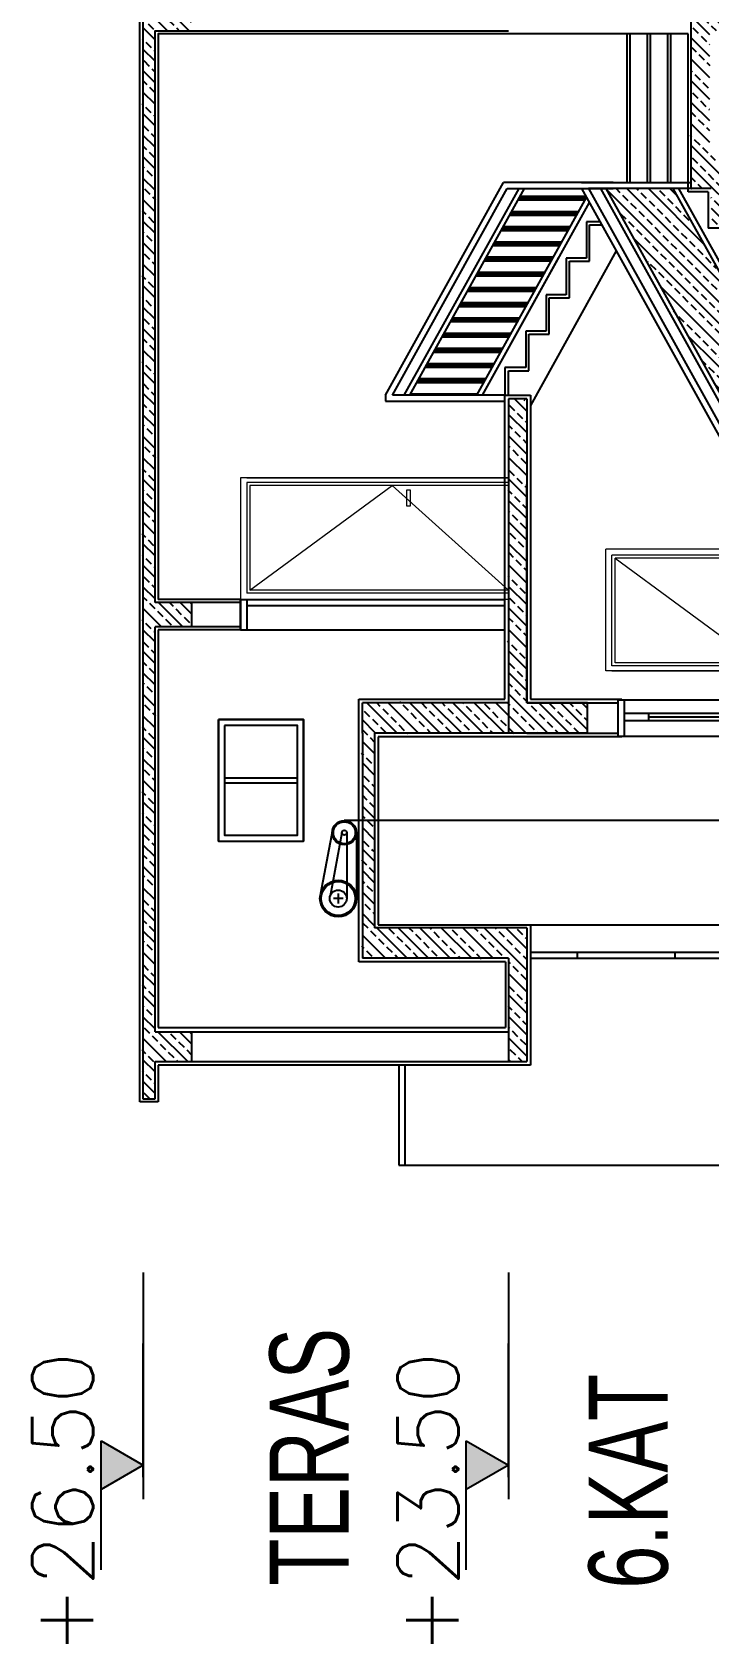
# Model space of a CAD drawing. Header units: inches. Extents: x -7543 to -822, y 102837 to 190349.
# Drawn here: x -836.9708 to -836.9431, y 102837.2061 to 102837.2724 of the extents above; entities that cross this region are included whole.
import ezdxf
from ezdxf.enums import TextEntityAlignment as Align

# ---------------------------------------------------------------- set-up
doc = ezdxf.new("R2010")
doc.units = ezdxf.units.IN
doc.header["$MEASUREMENT"] = 0
doc.linetypes.add('ACAD_ISO03W100', pattern=[30, 12, -18])
doc.linetypes.add('ACAD_ISO07W100', pattern=[3, 0, -3])
doc.layers.add('KAPI', color=7, linetype='Continuous', lineweight=18, true_color=0xffb360)
doc.layers.add('TARAMA', color=8, linetype='Continuous', lineweight=25)
doc.styles.add('MEKAN', font='arial.ttf', dxfattribs={"width": 0.7, "height": 30})
doc.styles.add('ÖLÇÜ', font='simplex.shx')
pattern_1 = [(135, (-815.4827994994596, 102842.0457017968), (-0.0004419417382415922, -0.0004419417382415922), []), (135, (-815.4827994994596, 102842.0461437385), (-0.0004419417382415922, -0.0004419417382415922), [0.0003125000000000001, -0.00015625])]

# ---------------------------------------------------------------- blocks, each defined once
blk = doc.blocks.new('A$C5D3F7FBA')
at = {"layer": 'KAPI'}
for p, q in [((99.9999658083434, 220.5000007976523), (-3.419162385398522e-05, 220.5000007976505)), ((-3.419139102334157e-05, 0.500000797539542), (-3.419162385398522e-05, 220.5000007976505)), ((4.999965808608977, 0.500000797539542), (4.999965808376146, 215.5000007976505)), ((95.9999658083434, 215.5000007976523), (4.999965808376146, 215.5000007976505)), ((93.4999658083434, 213.0000007976523), (7.499965808376146, 213.0000007976214)), ((7.499965808608977, 0.500000797539542), (7.499965808376146, 213.0000007976214)), ((93.49996580857623, 0.500000797541361), (93.4999658083434, 213.0000007976523)), ((95.99996580857623, 0.500000797541361), (95.9999658083434, 215.5000007976523)), ((99.99996580857623, 0.500000797541361), (99.9999658083434, 220.5000007976523)), ((99.99996580860898, 0.5000007976523193), (99.99996580837615, 220.5000007977633)), ((99.99996580857623, 215.5000007976523), (99.99996580857623, 7.976286724442616e-07)), ((99.99996580857623, 215.5000007976523), (99.99996580857623, 7.976286724442616e-07))]:
    blk.add_line(p, q, dxfattribs=at)
at = {"layer": 'KAPI', "linetype": 'ACAD_ISO03W100'}
for p, q in [((7.499965808376146, 213.0000007976214), (93.49996580857623, 96.12844117222448)), ((93.49996580857623, 96.12844117222448), (7.499965808608977, 0.500000797539542))]:
    blk.add_line(p, q, dxfattribs=at)
at = {"layer": 'KAPI'}
blk.add_lwpolyline([(89.73076649451468, 84.23019793231833), (76.99056189715702, 84.23019793231833), (76.99056189715702, 81.04733647724242), (89.73076649451468, 81.04733647724242)], close=True, dxfattribs=at)

msp = doc.modelspace()

# ---------------------------------------------------------------- hatches: boundary and pattern name
at = {"layer": 'TARAMA'}
h = msp.add_hatch(dxfattribs=at)
h.set_pattern_fill('ANSI33', color=256, scale=0.0025, angle=90, style=0)
h.set_pattern_definition(pattern_1)
h.paths.add_polyline_path([(-836.9657958730467, 102837.2734286136), (-836.9657958730467, 102837.2749286136), (-836.9662958730466, 102837.2749286136), (-836.9662958730466, 102837.2300311502), (-836.9662958730466, 102837.2285311502), (-836.9657958730467, 102837.2285311502), (-836.9657958730467, 102837.2300536136), (-836.9642958730467, 102837.2300536136), (-836.9642958730467, 102837.2312811502), (-836.9657958730467, 102837.2312811502), (-836.9657958730467, 102837.2479286136), (-836.9642958730467, 102837.2479286136), (-836.9642958730467, 102837.2489286136), (-836.9657958730467, 102837.2489286136), (-836.9657958730467, 102837.2724286136), (-836.9642958730467, 102837.2724286136), (-836.9642958730467, 102837.2734286136)])
h.paths.add_polyline_path([(-836.9656387301895, 102837.2465849242), (-836.9664530159038, 102837.2465849242), (-836.9664530159038, 102837.2474849242), (-836.9656387301895, 102837.2474849242)], flags=9)
h = msp.add_hatch(dxfattribs=at)
h.set_pattern_fill('ANSI33', color=256, scale=0.0025, angle=90, style=0)
h.set_pattern_definition(pattern_1)
h.paths.add_polyline_path([(-836.9430284841508, 102837.2676313243), (-836.9430284841508, 102837.2724286136), (-836.9405284841507, 102837.2724286136), (-836.9405284841507, 102837.2734286136), (-836.9437784841507, 102837.2734286136), (-836.9437784841507, 102837.2659370478), (-836.9429616162728, 102837.2659370478), (-836.9429616162728, 102837.2644370478), (-836.9421265997576, 102837.2644370478), (-836.9421265997576, 102837.2629370478), (-836.9412915832423, 102837.2629370478), (-836.9412915832423, 102837.2614370478), (-836.940456566727, 102837.2614370478), (-836.940456566727, 102837.2599370478), (-836.9396215502118, 102837.2599370478), (-836.9396215502118, 102837.2584370478), (-836.9387865336965, 102837.2584370478), (-836.9387865336965, 102837.2569370478), (-836.9379515171812, 102837.2569370478), (-836.9379515171812, 102837.2554370478), (-836.937116500666, 102837.2554370478), (-836.937116500666, 102837.2539370478), (-836.9362814841508, 102837.2539370478), (-836.9362814841506, 102837.2435536136), (-836.9330314841507, 102837.2435536136), (-836.9330314841507, 102837.2445536136), (-836.9330314841507, 102837.2448036136), (-836.9355314841507, 102837.2448036136), (-836.9355314841507, 102837.2541313243)])
h.paths.add_polyline_path([(-836.9354993412935, 102837.2465849242), (-836.9363136270078, 102837.2465849242), (-836.9363136270078, 102837.2474849242), (-836.9354993412935, 102837.2474849242)], flags=25)
h = msp.add_hatch(dxfattribs=at)
h.set_pattern_fill('ANSI33', color=256, scale=0.0025, angle=90, style=0)
h.set_pattern_definition(pattern_1)
h.paths.add_polyline_path([(-836.9472784841507, 102837.2659370478), (-836.9445284841507, 102837.2659370478), (-836.938003317484, 102837.2541870478), (-836.940753317484, 102837.2541870478)])
h = msp.add_hatch(dxfattribs=at)
h.set_pattern_fill('ANSI33', color=256, scale=0.0025, angle=90, style=0)
h.set_pattern_definition(pattern_1)
h.paths.add_polyline_path([(-836.9572814841507, 102837.2448036136), (-836.9572814841507, 102837.2435536136), (-836.9572814841507, 102837.2399625117), (-836.9567814841507, 102837.2399624902), (-836.9567814841507, 102837.2435536136), (-836.9512814841507, 102837.2435536136), (-836.9512814841507, 102837.2448036136)])
h.paths.add_polyline_path([(-836.9512814841507, 102837.2572978902), (-836.9512814841507, 102837.2435536136), (-836.9480314841508, 102837.2435536136), (-836.9480314841508, 102837.2445536136), (-836.9480314841508, 102837.2448036136), (-836.9505314841507, 102837.2448036136), (-836.9505314841507, 102837.2572978902)])
h.paths.add_polyline_path([(-836.9504993412936, 102837.2465849242), (-836.9513136270078, 102837.2465849242), (-836.9513136270078, 102837.2474849242), (-836.9504993412936, 102837.2474849242)], flags=9)
h = msp.add_hatch(dxfattribs=at)
h.set_pattern_fill('ANSI33', color=256, scale=0.0025, angle=90, style=0)
h.set_pattern_definition(pattern_1)
h.paths.add_polyline_path([(-836.9567814841507, 102837.2355536136), (-836.9567814841507, 102837.2399624902), (-836.9572814841507, 102837.2399625117), (-836.9572814841507, 102837.2343036136), (-836.9512814841507, 102837.2343036136), (-836.9512814841507, 102837.2300536136), (-836.9505314841507, 102837.2300536136), (-836.9505314841507, 102837.2355536136)])
for points in [[(-836.9680135349582, 102837.214467602), (-836.9680135349582, 102837.212467602), (-836.9662814841507, 102837.213467602)], [(-836.9530135349582, 102837.214467602), (-836.9530135349582, 102837.212467602), (-836.9512814841507, 102837.213467602)]]:
    msp.add_hatch(color=2, dxfattribs=at).paths.add_polyline_path(points)

# ---------------------------------------------------------------- linework, layer by layer
for p, q in [((-836.9664208730467, 102837.2326561502), (-836.9664208730467, 102837.2750536136)), ((-836.9664208730467, 102837.2326561502), (-836.9664208730467, 102837.2750536136)), ((-836.9664208730467, 102837.2284061502), (-836.9664208730467, 102837.2750536136)), ((-836.9662958730466, 102837.2749286136), (-836.9662958730466, 102837.2300311502)), ((-836.9437784841507, 102837.2659370478), (-836.9437784841507, 102837.2734286136)), ((-836.9657958730467, 102837.2489286136), (-836.9657958730467, 102837.2724286136)), ((-836.9504670952548, 102837.2723036136), (-836.9514064841508, 102837.2723036136)), ((-836.9439034841507, 102837.2723036136), (-836.9504670952548, 102837.2723036136)), ((-836.9464085336965, 102837.2661870478), (-836.9464085336965, 102837.2723036136)), ((-836.9462835336965, 102837.2661870478), (-836.9462835336965, 102837.2723036136)), ((-836.9455735171812, 102837.2661870478), (-836.9455735171812, 102837.2723036136)), ((-836.9454485171813, 102837.2661870478), (-836.9454485171813, 102837.2723036136)), ((-836.944738500666, 102837.2661870478), (-836.944738500666, 102837.2723036136)), ((-836.944613500666, 102837.2661870478), (-836.944613500666, 102837.2723036136)), ((-836.9439034841507, 102837.2658120478), (-836.9439034841507, 102837.2723036136)), ((-836.9563327543767, 102837.2574478902), (-836.9514796088741, 102837.2661870478)), ((-836.9560467916266, 102837.2574478902), (-836.9513324794573, 102837.2659370478)), ((-836.9555615245768, 102837.2574478902), (-836.9508472124076, 102837.2659370478)), ((-836.9553327543767, 102837.2574478902), (-836.9506184422074, 102837.2659370478)), ((-836.9469796088741, 102837.2661870478), (-836.9514796088741, 102837.2661870478)), ((-836.9513324794573, 102837.2659370478), (-836.9469796088741, 102837.2659370478)), ((-836.9482784841507, 102837.2661870478), (-836.9437784841507, 102837.2661870478)), ((-836.9482784841507, 102837.2659370478), (-836.9416144841507, 102837.2539370478)), ((-836.9437784841507, 102837.2659370478), (-836.9479925214006, 102837.2659370478)), ((-836.9479925214006, 102837.2659370478), (-836.941467354734, 102837.2541870478)), ((-836.9475072543507, 102837.2659370478), (-836.9409820876841, 102837.2541870478)), ((-836.9472784841507, 102837.2659370478), (-836.940753317484, 102837.2541870478)), ((-836.9445284841507, 102837.2659370478), (-836.938003317484, 102837.2541870478)), ((-836.9442997139506, 102837.2659370478), (-836.937774547284, 102837.2541870478)), ((-836.9429616162728, 102837.2659370478), (-836.9437784841507, 102837.2659370478)), ((-836.9525827543767, 102837.2574478902), (-836.9480734631791, 102837.2655678623)), ((-836.9523539841766, 102837.2574478902), (-836.9479590780791, 102837.2653618868)), ((-836.9481342473832, 102837.265458407), (-836.9508842473832, 102837.265458407)), ((-836.9480908619665, 102837.265536532), (-836.9508408619665, 102837.265536532)), ((-836.9480994498083, 102837.265614657), (-836.95079747655, 102837.265614657)), ((-836.9430866162728, 102837.2658120478), (-836.9439034841507, 102837.2658120478)), ((-836.9430866162728, 102837.2658120478), (-836.9430866162728, 102837.2643120478)), ((-836.9484813307165, 102837.264833407), (-836.9512313307166, 102837.264833407)), ((-836.9484379452999, 102837.264911532), (-836.9511879452999, 102837.264911532)), ((-836.9483945598832, 102837.264989657), (-836.9511445598832, 102837.264989657)), ((-836.9475241003978, 102837.2645786136), (-836.9480744841508, 102837.2645786136)), ((-836.9480744841508, 102837.2645786136), (-836.9480744841508, 102837.2630786136)), ((-836.9475241003978, 102837.2645786136), (-836.9480744841508, 102837.2645786136)), ((-836.9480744841508, 102837.2645786136), (-836.9480744841508, 102837.2630786136)), ((-836.9488284140499, 102837.264208407), (-836.9515784140499, 102837.264208407)), ((-836.9487850286332, 102837.264286532), (-836.9515350286332, 102837.264286532)), ((-836.9487416432165, 102837.264364657), (-836.9514916432165, 102837.264364657)), ((-836.9479494841507, 102837.2629536136), (-836.9479494841507, 102837.2644536136)), ((-836.9479494841507, 102837.2644536136), (-836.9474546837312, 102837.2644536136)), ((-836.9479494841507, 102837.2629536136), (-836.9479494841507, 102837.2644536136)), ((-836.9479494841507, 102837.2644536136), (-836.9474546837312, 102837.2644536136)), ((-836.9422515997576, 102837.2643120478), (-836.9430866162728, 102837.2643120478)), ((-836.9491754973832, 102837.263583407), (-836.9519254973832, 102837.263583407)), ((-836.9491321119665, 102837.263661532), (-836.9518821119666, 102837.263661532)), ((-836.9490887265499, 102837.263739657), (-836.9518387265499, 102837.263739657)), ((-836.9468566398158, 102837.2633767038), (-836.9503814841507, 102837.2570294451)), ((-836.9468566398158, 102837.2633767038), (-836.9503814841507, 102837.2570294451)), ((-836.9523520261199, 102837.2574478902), (-836.9492075990506, 102837.2631101238)), ((-836.9523520261199, 102837.2574478902), (-836.9492075990506, 102837.2631101238)), ((-836.9495225807166, 102837.262958407), (-836.9522725807166, 102837.262958407)), ((-836.9494791952999, 102837.263036532), (-836.9522291952999, 102837.263036532)), ((-836.9494358098832, 102837.263114657), (-836.9521858098832, 102837.263114657)), ((-836.9480744841508, 102837.2630786136), (-836.9489074841507, 102837.2630786136)), ((-836.9489074841507, 102837.2630786136), (-836.9489074841507, 102837.2615786136)), ((-836.9480744841508, 102837.2630786136), (-836.9489074841507, 102837.2630786136)), ((-836.9489074841507, 102837.2630786136), (-836.9489074841507, 102837.2615786136)), ((-836.9489074841507, 102837.2630786136), (-836.9489074841507, 102837.2615786136)), ((-836.9489074841507, 102837.2630786136), (-836.9489074841507, 102837.2615786136)), ((-836.9487824841507, 102837.2614536136), (-836.9487824841507, 102837.2629536136)), ((-836.9487824841507, 102837.2629536136), (-836.9479494841507, 102837.2629536136)), ((-836.9487824841507, 102837.2614536136), (-836.9487824841507, 102837.2629536136)), ((-836.9487824841507, 102837.2629536136), (-836.9479494841507, 102837.2629536136)), ((-836.9487824841507, 102837.2614536136), (-836.9487824841507, 102837.2629536136)), ((-836.9487824841507, 102837.2614536136), (-836.9487824841507, 102837.2629536136)), ((-836.9498696640499, 102837.262333407), (-836.9526196640498, 102837.262333407)), ((-836.9498262786333, 102837.262411532), (-836.9525762786332, 102837.262411532)), ((-836.9497828932166, 102837.262489657), (-836.9525328932166, 102837.262489657)), ((-836.9502167473833, 102837.261708407), (-836.9529667473832, 102837.261708407)), ((-836.9501733619666, 102837.261786532), (-836.9529233619666, 102837.261786532)), ((-836.9501299765499, 102837.261864657), (-836.9528799765499, 102837.261864657)), ((-836.9489074841507, 102837.2615786136), (-836.9497404841507, 102837.2615786136)), ((-836.9497404841507, 102837.2615786136), (-836.9497404841507, 102837.2600786136)), ((-836.9489074841507, 102837.2615786136), (-836.9497404841507, 102837.2615786136)), ((-836.9497404841507, 102837.2615786136), (-836.9497404841507, 102837.2600786136)), ((-836.9489074841507, 102837.2615786136), (-836.9497404841507, 102837.2615786136)), ((-836.9497404841507, 102837.2615786136), (-836.9497404841507, 102837.2600786136)), ((-836.9489074841507, 102837.2615786136), (-836.9497404841507, 102837.2615786136)), ((-836.9497404841507, 102837.2615786136), (-836.9497404841507, 102837.2600786136)), ((-836.9496154841507, 102837.2599536136), (-836.9496154841507, 102837.2614536136)), ((-836.9496154841507, 102837.2614536136), (-836.9487824841507, 102837.2614536136)), ((-836.9496154841507, 102837.2599536136), (-836.9496154841507, 102837.2614536136)), ((-836.9496154841507, 102837.2614536136), (-836.9487824841507, 102837.2614536136)), ((-836.9496154841507, 102837.2599536136), (-836.9496154841507, 102837.2614536136)), ((-836.9496154841507, 102837.2614536136), (-836.9487824841507, 102837.2614536136)), ((-836.9496154841507, 102837.2599536136), (-836.9496154841507, 102837.2614536136)), ((-836.9496154841507, 102837.2614536136), (-836.9487824841507, 102837.2614536136)), ((-836.9508241432166, 102837.260614657), (-836.9535741432165, 102837.260614657)), ((-836.9505638307165, 102837.261083407), (-836.9533138307165, 102837.261083407)), ((-836.9505204452998, 102837.261161532), (-836.9532704453, 102837.261161532)), ((-836.9504770598833, 102837.261239657), (-836.9532270598833, 102837.261239657)), ((-836.9511712265498, 102837.259989657), (-836.9539212265499, 102837.259989657)), ((-836.9509109140499, 102837.260458407), (-836.9536609140499, 102837.260458407)), ((-836.9508675286332, 102837.260536532), (-836.9536175286332, 102837.260536532)), ((-836.9497404841507, 102837.2600786136), (-836.9505734841507, 102837.2600786136)), ((-836.9497404841507, 102837.2600786136), (-836.9505734841507, 102837.2600786136)), ((-836.9497404841507, 102837.2600786136), (-836.9505734841507, 102837.2600786136)), ((-836.9505734841507, 102837.2600786136), (-836.9505734841507, 102837.2585786136)), ((-836.9497404841507, 102837.2600786136), (-836.9505734841507, 102837.2600786136)), ((-836.9504484841507, 102837.2599536136), (-836.9496154841507, 102837.2599536136)), ((-836.9504484841507, 102837.2599536136), (-836.9496154841507, 102837.2599536136)), ((-836.9504484841507, 102837.2599536136), (-836.9496154841507, 102837.2599536136)), ((-836.9504484841507, 102837.2584536136), (-836.9504484841507, 102837.2599536136)), ((-836.9504484841507, 102837.2599536136), (-836.9496154841507, 102837.2599536136)), ((-836.9515616952999, 102837.259286532), (-836.9543116952999, 102837.259286532)), ((-836.9515183098832, 102837.259364657), (-836.9542683098832, 102837.259364657)), ((-836.9512579973832, 102837.259833407), (-836.9540079973832, 102837.259833407)), ((-836.9512146119665, 102837.259911532), (-836.9539646119665, 102837.259911532)), ((-836.9519087786332, 102837.258661532), (-836.9546587786332, 102837.258661532)), ((-836.9518653932165, 102837.258739657), (-836.9546153932165, 102837.258739657)), ((-836.9516050807165, 102837.259208407), (-836.9543550807166, 102837.259208407)), ((-836.9522992473833, 102837.257958407), (-836.9550492473832, 102837.257958407)), ((-836.9522558619666, 102837.258036532), (-836.9550058619666, 102837.258036532)), ((-836.9522124765499, 102837.258114657), (-836.9549624765499, 102837.258114657)), ((-836.9519521640499, 102837.258583407), (-836.9547021640499, 102837.258583407)), ((-836.9505734841507, 102837.2585786136), (-836.9514314841507, 102837.2585786136)), ((-836.9505734841507, 102837.2585786136), (-836.9514314841507, 102837.2585786136)), ((-836.9505734841507, 102837.2585786136), (-836.9514314841507, 102837.2585786136)), ((-836.9514314841507, 102837.2585786136), (-836.9514314841507, 102837.2574478902)), ((-836.9505734841507, 102837.2585786136), (-836.9514314841507, 102837.2585786136)), ((-836.9512814841507, 102837.2584536136), (-836.9504484841507, 102837.2584536136)), ((-836.9512814841507, 102837.2584536136), (-836.9504484841507, 102837.2584536136)), ((-836.9512814841507, 102837.2584536136), (-836.9504484841507, 102837.2584536136)), ((-836.9512814841507, 102837.2574478902), (-836.9512814841507, 102837.2584536136)), ((-836.9512814841507, 102837.2584536136), (-836.9504484841507, 102837.2584536136)), ((-836.9563327543767, 102837.2574478902), (-836.9563327543767, 102837.2571978902)), ((-836.9563327543767, 102837.2574478902), (-836.9563327543767, 102837.2571978902)), ((-836.9514314841507, 102837.2574478902), (-836.9560467916266, 102837.2574478902)), ((-836.9525595598832, 102837.257489657), (-836.9553095598832, 102837.257489657)), ((-836.9514314841507, 102837.2469523421), (-836.9514314841507, 102837.2574478902)), ((-836.9514314841507, 102837.2574478902), (-836.9503814841507, 102837.2574478902)), ((-836.9512814841507, 102837.2572978902), (-836.9512814841507, 102837.2435536136)), ((-836.9505314841507, 102837.2572978902), (-836.9512814841507, 102837.2572978902)), ((-836.9505314841507, 102837.2572978902), (-836.9505314841507, 102837.2448036136)), ((-836.9503814841507, 102837.2574478902), (-836.9503814841507, 102837.2449536136)), ((-836.9563327543767, 102837.2571978902), (-836.9514314841507, 102837.2571978902)), ((-836.9505314841507, 102837.2448036136), (-836.9505314841507, 102837.2537786136)), ((-836.9622814841507, 102837.2489286136), (-836.9657958730467, 102837.2489286136)), ((-836.9622814841507, 102837.2490536136), (-836.9656708730466, 102837.2490536136)), ((-836.9642958730467, 102837.2489286136), (-836.9642958730467, 102837.2479286136)), ((-836.9622814841507, 102837.2490536136), (-836.9622814841507, 102837.2478036136)), ((-836.9620314841507, 102837.2490536136), (-836.9514314841507, 102837.2490536136)), ((-836.9620314841507, 102837.2488036136), (-836.9514314841507, 102837.2488036136)), ((-836.9657958730467, 102837.2312811502), (-836.9657958730467, 102837.2479286136)), ((-836.9622814841507, 102837.2479286136), (-836.9657958730467, 102837.2479286136)), ((-836.9622814841507, 102837.2478036136), (-836.9656708730466, 102837.2478036136)), ((-836.9656708730466, 102837.2478036136), (-836.9656708730466, 102837.2314536136)), ((-836.9622814841507, 102837.2478036136), (-836.9620314841507, 102837.2478036136)), ((-836.9620314841507, 102837.2478036136), (-836.9514314841507, 102837.2478036136)), ((-836.9514314841507, 102837.2449536136), (-836.9514314841507, 102837.2478036136)), ((-836.9574314841507, 102837.2435536136), (-836.9574314841507, 102837.2449536136)), ((-836.9574314841507, 102837.2449536136), (-836.9514314841507, 102837.2449536136)), ((-836.9572814841507, 102837.2435536136), (-836.9572814841507, 102837.2448036136)), ((-836.9512814841507, 102837.2448036136), (-836.9572814841507, 102837.2448036136)), ((-836.9480314841508, 102837.2448036136), (-836.9505314841507, 102837.2448036136)), ((-836.9505314841507, 102837.2448036136), (-836.9486314841507, 102837.2448036136)), ((-836.9505314841507, 102837.2448036136), (-836.9480314841508, 102837.2448036136)), ((-836.9503814841507, 102837.2449536136), (-836.9480314841508, 102837.2449536136)), ((-836.9480314841508, 102837.2449536136), (-836.9466314841507, 102837.2449536136)), ((-836.9480314841508, 102837.2445536136), (-836.9480314841508, 102837.2448036136)), ((-836.9480314841508, 102837.2448036136), (-836.9467814841507, 102837.2448036136)), ((-836.9467814841507, 102837.2434286136), (-836.9467814841507, 102837.2449286136)), ((-836.9467814841507, 102837.2449286136), (-836.9465314841507, 102837.2449286136)), ((-836.9467814841507, 102837.2435536136), (-836.9467814841507, 102837.2448036136)), ((-836.9465314841507, 102837.2449286136), (-836.9465314841507, 102837.2434286136)), ((-836.9465314841507, 102837.2449286136), (-836.9365314841507, 102837.2449286136)), ((-836.9631958730466, 102837.2391161136), (-836.9631958730466, 102837.2441161136)), ((-836.9631958730466, 102837.2441161136), (-836.9596958730467, 102837.2441161136)), ((-836.9596958730467, 102837.2441161136), (-836.9596958730467, 102837.2391161136)), ((-836.9480314841508, 102837.2435536136), (-836.9480314841508, 102837.2445536136)), ((-836.9465314841507, 102837.2443786136), (-836.9365314841507, 102837.2443786136)), ((-836.9465314841507, 102837.2440786136), (-836.9365314841507, 102837.2440786136)), ((-836.9455314841507, 102837.2443786136), (-836.9455314841507, 102837.2440786136)), ((-836.9455314841507, 102837.2442286136), (-836.9375314841507, 102837.2442286136)), ((-836.9574314841507, 102837.2341536136), (-836.9574314841507, 102837.2435536136)), ((-836.9572814841507, 102837.2435536136), (-836.9572814841507, 102837.2343036136)), ((-836.9512814841507, 102837.2435536136), (-836.9567814841507, 102837.2435536136)), ((-836.9567814841507, 102837.2435536136), (-836.9567814841507, 102837.2355536136)), ((-836.9512814841507, 102837.2434036136), (-836.9566314841506, 102837.2434036136)), ((-836.9566314841506, 102837.2434036136), (-836.9566314841506, 102837.2356786136)), ((-836.9480314841508, 102837.2435536136), (-836.9512814841507, 102837.2435536136)), ((-836.9480314841508, 102837.2434036136), (-836.9512814841507, 102837.2434036136)), ((-836.9505314841507, 102837.2435536136), (-836.9480314841508, 102837.2435536136)), ((-836.9480314841508, 102837.2435536136), (-836.9467814841507, 102837.2435536136)), ((-836.9466314841507, 102837.2434036136), (-836.9480314841508, 102837.2434036136)), ((-836.9467814841507, 102837.2434286136), (-836.9365314841507, 102837.2434286136)), ((-836.9629458730467, 102837.2417161136), (-836.9599458730466, 102837.2417161136)), ((-836.9629458730467, 102837.2415161136), (-836.9599458730466, 102837.2415161136)), ((-836.9585120836927, 102837.2395680556), (-836.9589955387162, 102837.2369605011)), ((-836.9581233432712, 102837.2394625436), (-836.9586111441579, 102837.2368497803)), ((-836.9342043312325, 102837.2399615196, -2.343302926015896e-08), (-836.9580233432712, 102837.2399625436)), ((-836.9579233432712, 102837.2394625436), (-836.9579233432712, 102837.2367581803)), ((-836.9575233432712, 102837.2394625436), (-836.9575233432712, 102837.2367581803)), ((-836.9631958730466, 102837.2391161136), (-836.9596958730467, 102837.2391161136)), ((-836.9580733432712, 102837.2367581803), (-836.9584733432712, 102837.2367581803)), ((-836.9582733432712, 102837.2369581802), (-836.9582733432712, 102837.2365581802)), ((-836.9505314841507, 102837.2355536136), (-836.9567814841507, 102837.2355536136)), ((-836.9566314841506, 102837.2356786136), (-836.9511314841507, 102837.2356786136)), ((-836.9511314841507, 102837.2356786136), (-836.8251564841507, 102837.2356786136)), ((-836.9505314841507, 102837.2355536136), (-836.9505314841507, 102837.2300536136)), ((-836.9503814841507, 102837.2356786136), (-836.9503814841507, 102837.2299036136)), ((-836.9514064841508, 102837.2341536136), (-836.9574314841507, 102837.2341536136)), ((-836.9512814841507, 102837.2343036136), (-836.9572814841507, 102837.2343036136)), ((-836.9514064841508, 102837.2341536136), (-836.9514064841508, 102837.2314536136)), ((-836.9512814841507, 102837.2343036136), (-836.9512814841507, 102837.2300536136)), ((-836.9503814841507, 102837.2345536136), (-836.9355314841507, 102837.2345536136)), ((-836.9503814841507, 102837.2343036136), (-836.9355314841507, 102837.2343036136)), ((-836.9484514921828, 102837.2343036136), (-836.9484514921828, 102837.2345536136)), ((-836.9444427981388, 102837.2343036136), (-836.9444427981388, 102837.2345536136)), ((-836.9656708730466, 102837.2314536136), (-836.9514064841508, 102837.2314536136)), ((-836.9657958730467, 102837.2312811502), (-836.9512814841507, 102837.2312811502)), ((-836.9642958730467, 102837.2312811502), (-836.9642958730467, 102837.2300536136)), ((-836.9662958730466, 102837.2300311502), (-836.9662958730466, 102837.2285311502)), ((-836.9657958730467, 102837.2300536136), (-836.9505314841507, 102837.2300536136)), ((-836.9657958730467, 102837.2285311502), (-836.9657958730467, 102837.2300536136)), ((-836.9503814841507, 102837.2299036136), (-836.9656708730466, 102837.2299036136)), ((-836.9656708730466, 102837.2299036136), (-836.9656708730466, 102837.2284061502)), ((-836.9557814841507, 102837.2299036136), (-836.9557814841507, 102837.2258036136)), ((-836.9555314841507, 102837.2299036136), (-836.9555314841507, 102837.2258036136)), ((-836.9656708730466, 102837.2284061502), (-836.9664208730467, 102837.2284061502)), ((-836.9662958730466, 102837.2285311502), (-836.9657958730467, 102837.2285311502)), ((-836.9557814841507, 102837.2258036136), (-836.8446814841507, 102837.2258036136))]:
    msp.add_line(p, q, dxfattribs=at)
at = {"layer": 'TARAMA', "color": 2, "linetype": 'ACAD_ISO07W100', "ltscale": 3}
for p, q in [((-836.9662814841507, 102837.2213873418), (-836.9662814841507, 102837.2120683882)), ((-836.9512814841507, 102837.2213873418), (-836.9512814841507, 102837.2120683882))]:
    msp.add_line(p, q, dxfattribs=at)
at = {"layer": 'TARAMA', "color": 2}
for p, q in [((-836.9662814841507, 102837.212967602), (-836.9662814841507, 102837.218467602)), ((-836.9512814841507, 102837.212967602), (-836.9512814841507, 102837.218467602)), ((-836.9680135349582, 102837.214467602), (-836.9662814841507, 102837.213467602)), ((-836.9680135349582, 102837.2091607903), (-836.9680135349582, 102837.214467602)), ((-836.9530135349582, 102837.214467602), (-836.9512814841507, 102837.213467602)), ((-836.9530135349582, 102837.2091607903), (-836.9530135349582, 102837.214467602)), ((-836.9662814841507, 102837.213467602), (-836.9680135349582, 102837.212467602)), ((-836.9512814841507, 102837.213467602), (-836.9530135349582, 102837.212467602))]:
    msp.add_line(p, q, dxfattribs=at)
at = {"layer": 'TARAMA'}
for points in [[(-836.9657958730467, 102837.2489286136), (-836.9657958730467, 102837.2724286136), (-836.9512814841507, 102837.2724286136)], [(-836.9512814841507, 102837.2723036136), (-836.9656708730466, 102837.2723036136), (-836.9656708730466, 102837.2490536136)], [(-836.9622814841507, 102837.2478036136), (-836.9622814841507, 102837.2490536136), (-836.9620314841507, 102837.2490536136), (-836.9620314841507, 102837.2478036136)], [(-836.9657958730467, 102837.2312811502), (-836.9657958730467, 102837.2479286136)]]:
    msp.add_lwpolyline(points, dxfattribs=at)
for points in [[(-836.9631958730466, 102837.2441161136), (-836.9631958730466, 102837.2391161136), (-836.9596958730467, 102837.2391161136), (-836.9596958730467, 102837.2441161136)], [(-836.9629458730467, 102837.2438661136), (-836.9629458730467, 102837.2393661136), (-836.9599458730466, 102837.2393661136), (-836.9599458730466, 102837.2438661136)]]:
    msp.add_lwpolyline(points, close=True, dxfattribs=at)
for centre, radius in [((-836.9580233432712, 102837.2394625436), 0.0005), ((-836.9580233432712, 102837.2394625436), 0.0004500000000000001), ((-836.9580233432712, 102837.2394625436), 0.0001), ((-836.9582733432712, 102837.2367581803), 0.00075), ((-836.9582733432712, 102837.2367581803), 0.0007000000000000001), ((-836.9582733432712, 102837.2367581803), 0.0003500000000000001)]:
    msp.add_circle(centre, radius, dxfattribs=at)

# ---------------------------------------------------------------- block references
at = {"layer": 'TARAMA', "yscale": 5.000000237487257e-05, "rotation": 90}
for p, xscale, zscale in [((-836.9512564841109, 102837.2490536153), 5.000000237487257e-05, 5.000000237487257e-05), ((-836.9362564841108, 102837.2511208095), -5.000000237487257e-05, 5e-05)]:
    msp.add_blockref('A$C5D3F7FBA', p, dxfattribs=dict(at, xscale=xscale, zscale=zscale))

# ---------------------------------------------------------------- texts
at = {"layer": 'TARAMA', "color": 2, "style": 'MEKAN', "width": 0.7}
for s, p in [('TERAS', (-836.9578428412694, 102837.2085101468)), ('6.KAT', (-836.9447428412694, 102837.2083891031))]:
    msp.add_text(s, height=0.00325, rotation=90, dxfattribs=at).set_placement(p)
at = {"layer": 'TARAMA', "color": 2, "style": 'ÖLÇÜ'}
for tag, p in [('+26.50', (-836.9683388188887, 102837.2119116574)), ('+23.50', (-836.9533388188887, 102837.2119116574))]:
    msp.add_attdef(tag, text='%%p0.00', height=0.0025, rotation=90, dxfattribs=at).set_placement(p, align=Align.CENTER)

doc.saveas('drawing.dxf')
